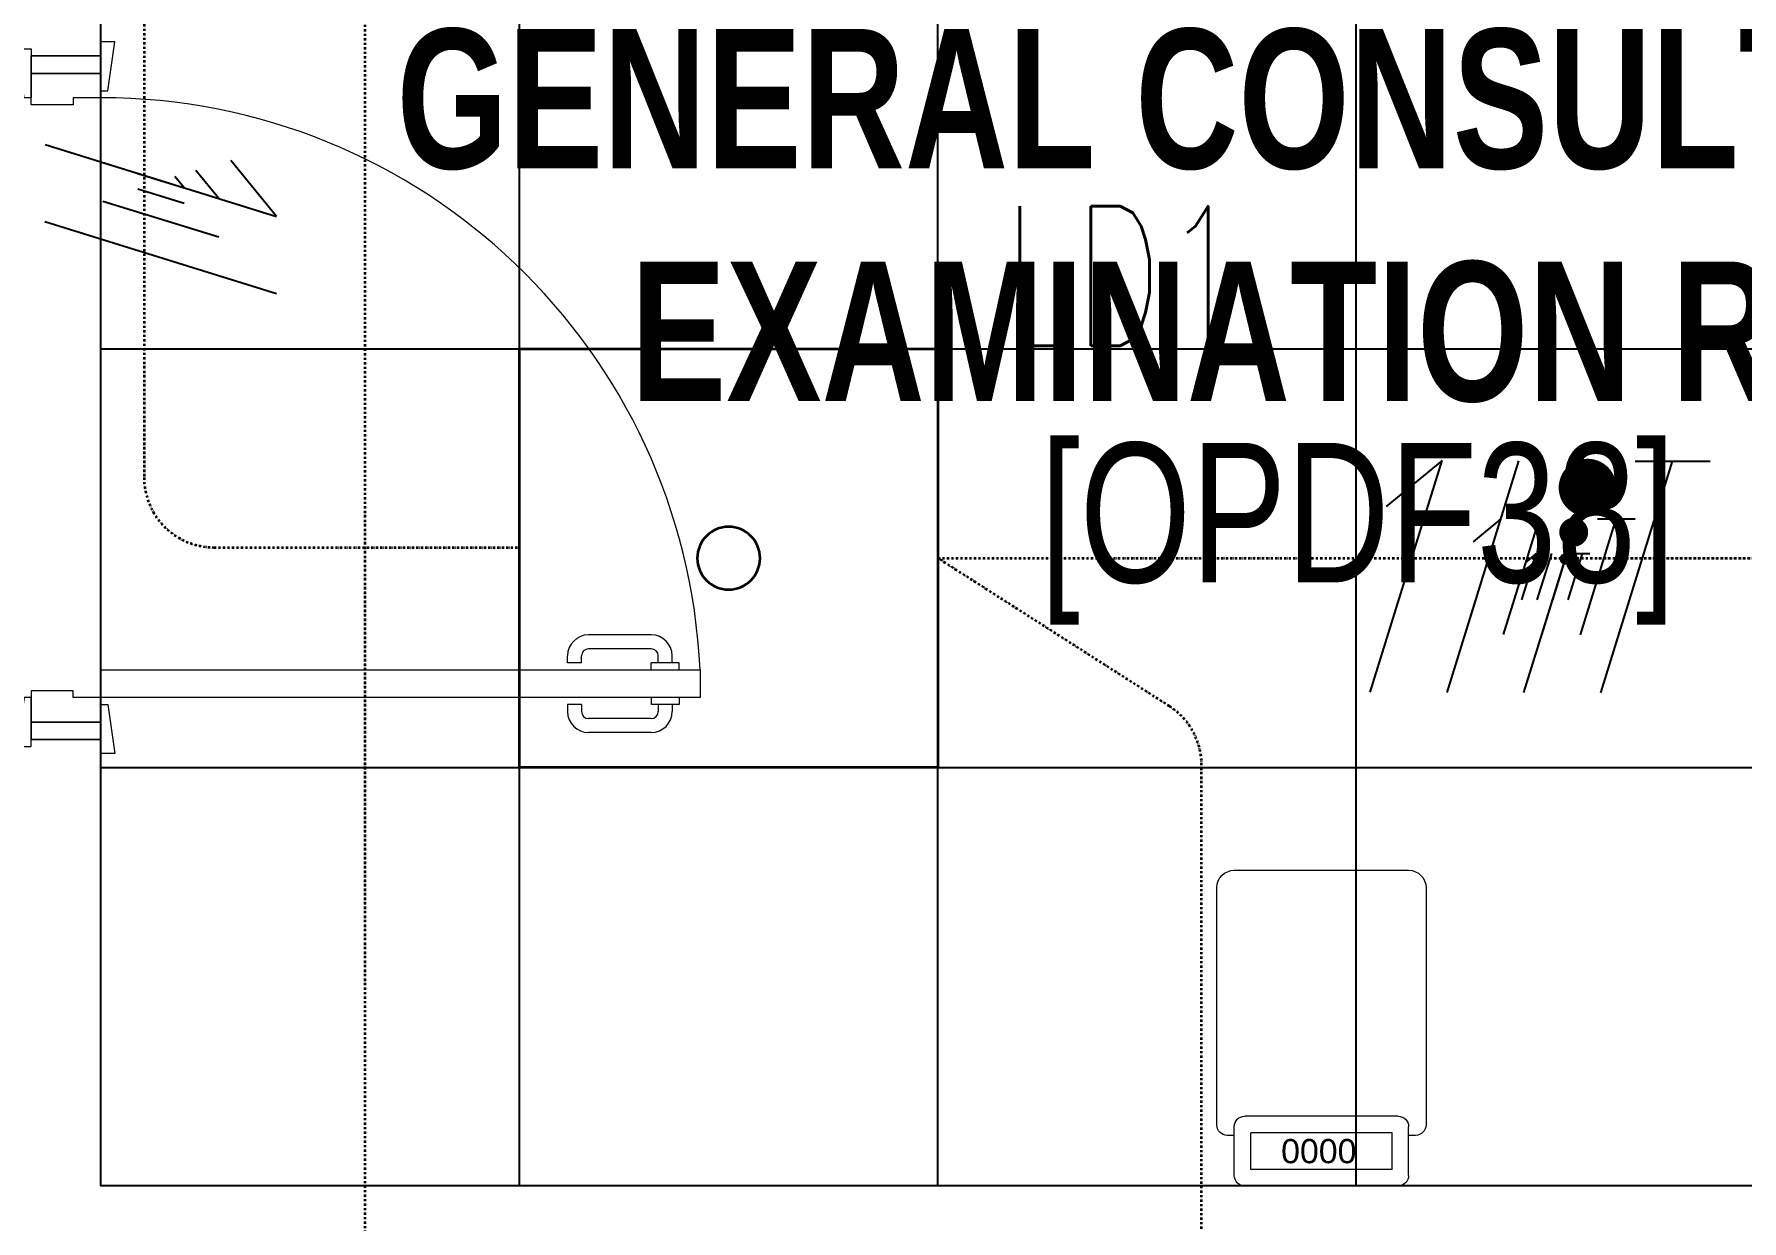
# Model space of a CAD drawing. Extents: x -12260 to 184725, y -29287 to 19916.
# Drawn here: x 44680 to 47129, y -6150 to -4449 of the extents above; entities that cross this region are included whole.
import ezdxf
from ezdxf.enums import TextEntityAlignment as Align

# ---------------------------------------------------------------- set-up
doc = ezdxf.new("R2010")
doc.units = 0
doc.header["$LTSCALE"] = 0.25
doc.linetypes.add('DASHDOT', pattern=[25.4, 12.7, -6.35, 0, -6.35])
for name, color, linetype, lineweight in [('01-First Floor-FUR$0$72_EGR_BASE_TEXT', 252, 'Continuous', 5), ('01-First Floor-FUR$0$LOADING', 253, 'Continuous', 5), ('01-First Floor-FUR$0$Walls', 251, 'Continuous', 5), ('01-First Floor-FUR$0$Wooden Joinery', 251, 'Continuous', 5), ('E-LITE-CIRC-NUMB', 6, 'Continuous', 25), ('E-LITE-CLNG', 150, 'Continuous', 35), ('E-LITE-CLNG-CNDT', 6, 'DASHDOT', 35), ('E-LITE-CTRL', 6, 'Continuous', 25), ('E-LITE-IDEN', 6, 'Continuous', 25), ('E-POWR-WIRE', 6, 'Continuous', 25), ('E-POWR-WIRE @ 100', 6, 'Continuous', 25), ('E-POWR-WIRE @ 20', 6, 'Continuous', 25), ('E-POWR-WIRE @ 50', 6, 'Continuous', 25)]:
    doc.layers.add(name, color=color, linetype=linetype, lineweight=lineweight)
doc.layers.add('01-First Floor-FUR$0$FALSE CEILING', color=251, linetype='Continuous')
doc.styles.add('01-First Floor-FUR$0$Standard', font='arial.ttf')
doc.styles.add('01-First Floor-FUR$0$X3G_ENTITY_9EC9', font='swisscl.ttf', dxfattribs={"height": 0.2})
doc.styles.add('01-First Floor-FUR$0$X3G_ENTITY_9F38', font='swisscl.ttf', dxfattribs={"height": 0.2})
doc.styles.add('DC_SIMPLEX', font='SIMPLEX.shx', dxfattribs={"width": 0.7})

# ---------------------------------------------------------------- blocks, each defined once
blk = doc.blocks.new('*U24')
blk.add_lwpolyline([(-300, 300), (-300, -300), (300, -300), (300, 300)], close=True)
blk.add_circle((0, 0), 45)
at = {"layer": 'E-LITE-CIRC-NUMB', "style": 'DC_SIMPLEX', "width": 0.7, "flags": 8}
blk.add_attdef('CIRCUIT', text='', height=200, rotation=0, dxfattribs=at).set_placement((-473.9, 300), align=Align.RIGHT)
at = {"layer": 'E-LITE-CTRL', "style": 'DC_SIMPLEX', "width": 0.7, "flags": 8}
blk.add_attdef('CONTROL', (1118.9, -935), '', height=200, rotation=360, dxfattribs=at)
at = {"layer": 'E-LITE-IDEN', "style": 'DC_SIMPLEX', "width": 0.7, "flags": 8}
blk.add_attdef('TYPE', (460.4, 457.6), '', height=200, rotation=360, dxfattribs=at)
blk = doc.blocks.new('*U45')
for p, q in [((-1.66, 0.515), (1.66, -0.515)), ((1.66, -0.515), (1.001, 0.287)), ((-1.663, -0.587), (1.658, -1.617))]:
    blk.add_line(p, q)
blk = doc.blocks.new('*U822')
at = {"layer": 'E-POWR-WIRE @ 100', "xscale": 100, "yscale": 100, "zscale": 100}
blk.add_blockref('*U45', (44862, -4658.7), dxfattribs=at)
at = {"layer": 'E-POWR-WIRE @ 20', "xscale": 20, "yscale": 20, "zscale": 20}
blk.add_blockref('*U45', (44862, -4658.7), dxfattribs=at)
at = {"layer": 'E-POWR-WIRE @ 50', "xscale": 50, "yscale": 50, "zscale": 50}
blk.add_blockref('*U45', (44862, -4658.7), dxfattribs=at)
blk = doc.blocks.new('*U48')
for p, q in [((-2.719, -1.655), (-1.689, 1.665)), ((-1.689, 1.665), (-2.491, 1.006)), ((-1.617, -1.658), (-0.587, 1.663)), ((-0.515, -1.66), (0.515, 1.66)), ((0.587, -1.663), (1.617, 1.658)), ((1.078, 1.659), (2.157, 1.657))]:
    blk.add_line(p, q)
at = {"const_width": 0.414}
blk.add_lwpolyline([(0.19, 1.278, 1), (0.604, 1.277, 1)], format="xyb", close=True, dxfattribs=at)
blk = doc.blocks.new('*U852')
at = {"layer": 'E-POWR-WIRE @ 100', "xscale": 100, "yscale": 100, "zscale": 100}
blk.add_blockref('*U48', (46867.9, -5226.7), dxfattribs=at)
at = {"layer": 'E-POWR-WIRE @ 20', "xscale": 20, "yscale": 20, "zscale": 20}
blk.add_blockref('*U48', (46867.9, -5226.7), dxfattribs=at)
at = {"layer": 'E-POWR-WIRE @ 50', "xscale": 50, "yscale": 50, "zscale": 50}
blk.add_blockref('*U48', (46867.9, -5226.7), dxfattribs=at)
blk = doc.blocks.new('01-First Floor-FUR$0$A$C72370EFE')
at = {"layer": '01-First Floor-FUR$0$Wooden Joinery'}
for p, q in [((-0.01, -0.04), (-0.02, -0.04)), ((-0.01, -0.03), (-0.01, -0.07)), ((0, -0.03), (-0.01, -0.03)), ((0.04, -0.03), (0.05, -0.03)), ((0.05, -0.03), (0.05, -0.07)), ((0.05, -0.04), (0.06, -0.04)), ((-0.05, -0.07), (-0.05, -0.16)), ((-0.03, -0.07), (-0.03, -0.16)), ((-0.01, -0.06), (-0.02, -0.06)), ((0, -0.07), (-0.01, -0.07)), ((0.04, -0.07), (0.05, -0.07)), ((0.05, -0.06), (0.06, -0.06)), ((0.07, -0.07), (0.07, -0.16)), ((0.09, -0.07), (0.09, -0.16)), ((-0.01, -0.17), (-0.02, -0.17)), ((-0.01, -0.17), (-0.01, -0.19)), ((0.05, -0.17), (0.06, -0.17)), ((0.05, -0.17), (0.05, -0.19)), ((-0.01, -0.19), (-0.02, -0.19)), ((0.05, -0.19), (0.06, -0.19))]:
    blk.add_line(p, q, dxfattribs=at)
for centre, radius, start, end in [((-0.02, -0.07), 0.03, 90, 180), ((0.06, -0.07), 0.03, 0, 90), ((-0.02, -0.07), 0.01, 90, 180), ((0.06, -0.07), 0.01, 0, 90), ((-0.02, -0.16), 0.03, 180, 270), ((-0.02, -0.16), 0.01, 180, 270), ((0.06, -0.16), 0.01, 270, 0), ((0.06, -0.16), 0.03, 270, 0)]:
    blk.add_arc(centre, radius, start, end, dxfattribs=at)
blk = doc.blocks.new('01-First Floor-FUR$0$A$C5DAD61B4')
at = {"layer": '01-First Floor-FUR$0$Wooden Joinery'}
for points in [[(80, 959.1), (80, 969.1), (10, 979.1), (10, 959.1)], [(940, 959.1), (940, 969.1), (1010, 979.1), (1010, 959.1)], [(70, 859.1), (70, 849.1), (0, 839.1), (0, 859.1)], [(120, 859.1), (120, 0), (80, 0), (80, 859.1)], [(950, 859.1), (950, 849.1), (1020, 839.1), (1020, 859.1)]]:
    blk.add_lwpolyline(points, close=True, dxfattribs=at)
for points in [[(45, 859.1), (45, 959.1), (20, 959.1), (20, 859.1), (45, 859.1)], [(45, 859.1), (80, 859.1), (80, 899.1), (90, 899.1), (90, 959.1), (45, 959.1), (45, 859.1)], [(975, 859.1), (940, 859.1), (940, 899.1), (930, 899.1), (930, 959.1), (975, 959.1), (975, 859.1)], [(975, 859.1), (975, 959.1), (1000, 959.1), (1000, 859.1), (975, 859.1)]]:
    blk.add_lwpolyline(points, dxfattribs=at)
blk.add_arc((80, 859.1), 860, 272.666, 0, dxfattribs=at)
at = {"layer": '01-First Floor-FUR$0$Wooden Joinery', "xscale": 999.9999999998854, "yscale": 999.9999999998854, "zscale": 999.9999999998854, "rotation": 180}
blk.add_blockref('01-First Floor-FUR$0$A$C72370EFE', (120, 0), dxfattribs=at)
blk = doc.blocks.new('01-First Floor-FUR$0$HF13461A-P')
at = {"layer": '01-First Floor-FUR$0$LOADING'}
for p, q in [((0.2579, 0.4503), (0.0379, 0.4503)), ((0.0229, 0.4353), (0.0229, 0.3653)), ((0.2493, 0.4266), (0.0466, 0.4266)), ((0.0466, 0.4266), (0.0466, 0.3739)), ((0.2493, 0.4266), (0.2493, 0.3739)), ((0.2729, 0.4353), (0.2729, 0.3653)), ((0.0229, 0.3778), (0.0129, 0.3778)), ((0.2493, 0.3739), (0.0466, 0.3739)), ((0.2829, 0.3778), (0.2729, 0.3778)), ((-0.0021, 0.3628), (-0.0021, 0.0228)), ((0.2579, 0.3503), (0.0379, 0.3503)), ((0.2979, 0.0228), (0.2979, 0.3628)), ((0.0229, -0.0022), (0.2729, -0.0022))]:
    blk.add_line(p, q, dxfattribs=at)
for centre, radius, start, end in [((0.0379, 0.4353), 0.015, 90, 180), ((0.2579, 0.4353), 0.015, 0, 90), ((0.0129, 0.3628), 0.015, 90, 180), ((0.2829, 0.3628), 0.015, 0, 90), ((0.0379, 0.3653), 0.015, 180, 270), ((0.2579, 0.3653), 0.015, 270, 0), ((0.0229, 0.0228), 0.025, 180, 270), ((0.2729, 0.0228), 0.025, 270, 0)]:
    blk.add_arc(centre, radius, start, end, dxfattribs=at)
at = {"layer": '01-First Floor-FUR$0$LOADING', "style": '01-First Floor-FUR$0$Standard'}
blk.add_text('0000', height=0.03477, dxfattribs=at).set_placement((0.0901, 0.3829))
blk = doc.blocks.new('01-First Floor-FUR')
at = {"layer": '01-First Floor-FUR$0$FALSE CEILING', "linetype": 'Continuous'}
for p, q in [((45376, -6100), (45376, -2810)), ((45976, -6100), (45976, -2810)), ((46576, -6100), (46576, -2810)), ((44776, -4900), (48976, -4900)), ((44776, -5500), (48976, -5500))]:
    blk.add_line(p, q, dxfattribs=at)
at = {"layer": '01-First Floor-FUR$0$FALSE CEILING'}
blk.add_lwpolyline([(44776, -2810), (48976, -2810), (48976, -6100), (44776, -6100)], close=True, dxfattribs=at)
at = {"layer": '01-First Floor-FUR$0$Walls'}
for p, q in [((44776, -2810), (44776, -4480)), ((44776, -4480), (44676, -4480)), ((44776, -5460), (44676, -5460)), ((44776, -5460), (44776, -6100)), ((48976, -6100), (44776, -6100))]:
    blk.add_line(p, q, dxfattribs=at)
at = {"layer": '01-First Floor-FUR$0$LOADING', "lineweight": 0, "xscale": -1000, "yscale": 1000, "zscale": 1000, "rotation": 180}
blk.add_blockref('01-First Floor-FUR$0$HF13461A-P', (46378.1, -5649.7, -0.1), dxfattribs=at)
at = {"layer": '01-First Floor-FUR$0$Wooden Joinery', "rotation": 90.00000000000001}
blk.add_blockref('01-First Floor-FUR$0$A$C5DAD61B4', (45635.1, -5480), dxfattribs=at)
at = {"layer": '01-First Floor-FUR$0$72_EGR_BASE_TEXT', "insert": (46600.7, -4441.4, 0.1), "char_height": 200, "width": 3508.102, "attachment_point": 2, "style": '01-First Floor-FUR$0$X3G_ENTITY_9EC9'}
blk.add_mtext('{\\fSwis721 LtCn BT|b1|i0|c0|p34;GENERAL CONSULTATION / EXAMINATION ROOM}', dxfattribs=at)
at = {"layer": '01-First Floor-FUR$0$72_EGR_BASE_TEXT', "insert": (46578.2, -5034.8, 0.1), "char_height": 200, "attachment_point": 2, "style": '01-First Floor-FUR$0$X3G_ENTITY_9F38'}
blk.add_mtext('[OPDF38]', dxfattribs=at)

msp = doc.modelspace()

# ---------------------------------------------------------------- linework, layer by layer
at = {"layer": 'E-LITE-CLNG-CNDT', "color": 1, "elevation": 0}
msp.add_lwpolyline([(45376, -3400.1), (45254.4, -3400.1, 0.414214), (45154.4, -3500.1), (45154.4, -6554.4, 0.267949), (45204.4, -6641), (45376, -6740.1)], format="xyb", dxfattribs=at)
at = {"layer": 'E-LITE-CLNG-CNDT'}
for points in [[(44838, -4279.8), (44838, -5084.5, 0.414214), (44938, -5184.5), (45376.1, -5184.5)], [(45976.3, -8540.1), (46300.2, -8372.1, 0.280115), (46354.2, -8283.4), (46354.2, -5496.6, 0.255874), (46308.1, -5412.3), (45976.1, -5200.1)]]:
    msp.add_lwpolyline(points, format="xyb", dxfattribs=at)
msp.add_lwpolyline([(45976.1, -5200.1), (47776.1, -5200.1)], dxfattribs=at)

# ---------------------------------------------------------------- block references
at = {"layer": 'E-LITE-CLNG'}
ref = msp.add_blockref('*U24', (45676.1, -5200.1), dxfattribs=dict(at, xscale=-1))
ref.add_attrib('TYPE', 'LD1', (46069.6, -4895.6), dxfattribs={"layer": 'E-LITE-IDEN', "height": 200, "rotation": 0, "style": 'DC_SIMPLEX', "width": 0.7, "flags": 8})
at = {"layer": 'E-LITE-CLNG-CNDT'}
msp.add_blockref('01-First Floor-FUR', (0, 0), dxfattribs=at)
at = {"layer": 'E-POWR-WIRE'}
for name in ['*U822', '*U852']:
    msp.add_blockref(name, (0, 0), dxfattribs=at)

doc.saveas('drawing.dxf')
